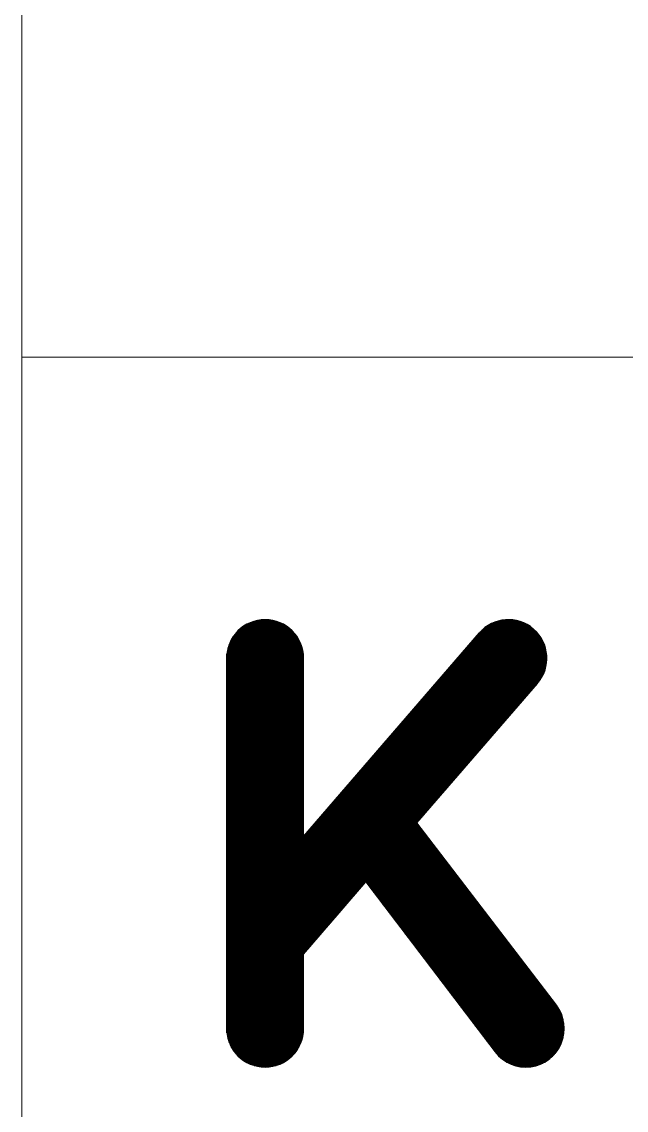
# Model space of a CAD drawing. Header units: inches. Extents: x 1027 to 1868, y 0 to 594.
# Drawn here: x 1693.64 to 1702.63, y 98.84 to 115.03 of the extents above; entities that cross this region are included whole.
import ezdxf

# ---------------------------------------------------------------- set-up
doc = ezdxf.new("R2010")
doc.units = ezdxf.units.IN
doc.header["$MEASUREMENT"] = 0
doc.layers.add('BG 0 -1', color=7, linetype='Continuous')
doc.layers.add('BG ÇÑ±¹Áö¿ª³\xad¹æ±â¼úÁÖ½ÄÈ¸»ç CI', color=7, linetype='Continuous')

msp = doc.modelspace()

# ---------------------------------------------------------------- linework, layer by layer
at = {"layer": 'BG 0 -1', "color": 7, "linetype": 'Continuous', "lineweight": 9}
for p, q in [((1693.637, 210.377), (1693.637, 18.107)), ((1693.637, 110.04), (1842.905, 110.04))]:
    msp.add_line(p, q, dxfattribs=at)
at = {"layer": 'BG ÇÑ±¹Áö¿ª³\xad¹æ±â¼úÁÖ½ÄÈ¸»ç CI', "color": 242, "linetype": 'Continuous', "lineweight": 25, "true_color": 0xd51c29}
for p, q in [((1696.948, 99.571), (1696.948, 106.046)), ((1696.958, 106.052), (1697.555, 106.052)), ((1696.965, 99.561), (1696.965, 106.056)), ((1696.983, 99.551), (1696.983, 106.066)), ((1696.988, 106.069), (1697.524, 106.069)), ((1697, 99.542), (1697, 106.075)), ((1697.017, 99.534), (1697.017, 106.083)), ((1697.024, 106.086), (1697.489, 106.086)), ((1697.035, 99.526), (1697.035, 106.091)), ((1697.052, 99.519), (1697.052, 106.098)), ((1697.068, 106.104), (1697.445, 106.104)), ((1697.069, 99.513), (1697.069, 106.104)), ((1697.087, 99.507), (1697.087, 106.11)), ((1697.104, 99.502), (1697.104, 106.115)), ((1697.122, 99.497), (1697.122, 106.12)), ((1697.128, 106.121), (1697.385, 106.121)), ((1697.139, 99.493), (1697.139, 106.124)), ((1697.156, 99.49), (1697.156, 106.127)), ((1697.174, 99.487), (1697.174, 106.13)), ((1697.191, 99.485), (1697.191, 106.132)), ((1697.208, 99.483), (1697.208, 106.134)), ((1697.226, 99.482), (1697.226, 106.135)), ((1697.243, 99.481), (1697.243, 106.136)), ((1697.26, 99.481), (1697.26, 106.136)), ((1697.278, 99.482), (1697.278, 106.135)), ((1697.295, 99.483), (1697.295, 106.134)), ((1697.313, 99.484), (1697.313, 106.133)), ((1697.33, 99.486), (1697.33, 106.131)), ((1697.347, 99.489), (1697.347, 106.128)), ((1697.365, 99.492), (1697.365, 106.125)), ((1697.382, 99.495), (1697.382, 106.122)), ((1697.399, 99.499), (1697.399, 106.118)), ((1697.417, 99.504), (1697.417, 106.113)), ((1697.434, 99.51), (1697.434, 106.107)), ((1697.452, 99.516), (1697.452, 106.101)), ((1697.469, 99.522), (1697.469, 106.095)), ((1697.486, 99.53), (1697.486, 106.088)), ((1697.504, 99.537), (1697.504, 106.08)), ((1697.521, 99.546), (1697.521, 106.071)), ((1697.538, 99.556), (1697.538, 106.061)), ((1697.556, 99.566), (1697.556, 106.051)), ((1700.56, 104.325), (1700.56, 106.042)), ((1700.575, 106.052), (1701.172, 106.052)), ((1700.577, 104.345), (1700.577, 106.053)), ((1700.594, 104.365), (1700.594, 106.063)), ((1700.606, 106.069), (1701.142, 106.069)), ((1700.612, 104.385), (1700.612, 106.072)), ((1700.629, 104.405), (1700.629, 106.081)), ((1700.641, 106.086), (1701.106, 106.086)), ((1700.647, 104.425), (1700.647, 106.089)), ((1700.664, 104.446), (1700.664, 106.096)), ((1700.681, 104.466), (1700.681, 106.102)), ((1700.685, 106.104), (1701.062, 106.104)), ((1700.699, 104.486), (1700.699, 106.108)), ((1700.716, 104.506), (1700.716, 106.114)), ((1700.733, 104.526), (1700.733, 106.118)), ((1700.745, 106.121), (1701.002, 106.121)), ((1700.751, 104.546), (1700.751, 106.122)), ((1700.768, 104.566), (1700.768, 106.126)), ((1700.785, 104.586), (1700.785, 106.129)), ((1700.803, 104.606), (1700.803, 106.131)), ((1700.82, 104.626), (1700.82, 106.133)), ((1700.838, 104.647), (1700.838, 106.135)), ((1700.855, 104.667), (1700.855, 106.135)), ((1700.872, 104.687), (1700.872, 106.136)), ((1700.89, 104.707), (1700.89, 106.136)), ((1700.907, 104.727), (1700.907, 106.135)), ((1700.924, 104.747), (1700.924, 106.133)), ((1700.942, 104.767), (1700.942, 106.132)), ((1700.959, 104.787), (1700.959, 106.129)), ((1700.977, 104.807), (1700.977, 106.126)), ((1700.994, 104.827), (1700.994, 106.123)), ((1701.011, 104.848), (1701.011, 106.119)), ((1701.029, 104.868), (1701.029, 106.114)), ((1701.046, 104.888), (1701.046, 106.109)), ((1701.063, 104.908), (1701.063, 106.103)), ((1701.081, 104.928), (1701.081, 106.097)), ((1701.098, 104.948), (1701.098, 106.09)), ((1701.115, 104.968), (1701.115, 106.082)), ((1701.133, 104.988), (1701.133, 106.074)), ((1701.15, 105.008), (1701.15, 106.064)), ((1701.168, 105.028), (1701.168, 106.054)), ((1701.185, 105.049), (1701.185, 106.044)), ((1696.79, 105.895), (1697.722, 105.895)), ((1696.792, 99.72), (1696.792, 105.898)), ((1696.803, 105.913), (1697.71, 105.913)), ((1696.809, 99.697), (1696.809, 105.92)), ((1696.817, 105.93), (1697.696, 105.93)), ((1696.826, 99.676), (1696.826, 105.941)), ((1696.832, 105.948), (1697.681, 105.948)), ((1696.844, 99.657), (1696.844, 105.96)), ((1696.848, 105.965), (1697.664, 105.965)), ((1696.861, 99.64), (1696.861, 105.977)), ((1696.866, 105.982), (1697.646, 105.982)), ((1696.878, 99.624), (1696.878, 105.993)), ((1696.886, 106), (1697.627, 106)), ((1696.896, 99.609), (1696.896, 106.008)), ((1696.907, 106.017), (1697.605, 106.017)), ((1696.913, 99.596), (1696.913, 106.021)), ((1696.931, 106.034), (1697.581, 106.034)), ((1696.931, 99.583), (1696.931, 106.034)), ((1697.573, 99.577), (1697.573, 106.04)), ((1697.59, 99.589), (1697.59, 106.028)), ((1697.608, 99.602), (1697.608, 106.015)), ((1697.625, 99.616), (1697.625, 106.001)), ((1697.643, 99.631), (1697.643, 105.986)), ((1697.66, 99.648), (1697.66, 105.969)), ((1697.677, 99.666), (1697.677, 105.951)), ((1697.695, 99.686), (1697.695, 105.931)), ((1697.712, 99.707), (1697.712, 105.91)), ((1697.729, 99.732), (1697.729, 105.886)), ((1700.441, 105.938), (1697.829, 102.914)), ((1700.403, 104.144), (1700.403, 105.895)), ((1700.404, 105.895), (1701.34, 105.895)), ((1700.419, 105.913), (1701.327, 105.913)), ((1700.421, 104.164), (1700.421, 105.915)), ((1700.434, 105.93), (1701.313, 105.93)), ((1700.438, 104.184), (1700.438, 105.935)), ((1700.449, 105.948), (1701.298, 105.948)), ((1700.456, 104.204), (1700.456, 105.954)), ((1700.466, 105.965), (1701.281, 105.965)), ((1700.473, 104.224), (1700.473, 105.972)), ((1700.484, 105.982), (1701.264, 105.982)), ((1700.49, 104.244), (1700.49, 105.988)), ((1700.503, 106), (1701.244, 106)), ((1700.508, 104.265), (1700.508, 106.003)), ((1700.525, 106.017), (1701.223, 106.017)), ((1700.525, 104.285), (1700.525, 106.017)), ((1700.542, 104.305), (1700.542, 106.03)), ((1700.548, 106.034), (1701.199, 106.034)), ((1701.202, 105.069), (1701.202, 106.032)), ((1701.22, 105.089), (1701.22, 106.019)), ((1701.237, 105.109), (1701.237, 106.006)), ((1701.254, 105.129), (1701.254, 105.991)), ((1701.272, 105.149), (1701.272, 105.975)), ((1701.289, 105.169), (1701.289, 105.957)), ((1701.306, 105.189), (1701.306, 105.938)), ((1701.324, 105.21), (1701.324, 105.917)), ((1701.341, 105.234), (1701.341, 105.893)), ((1696.706, 105.722), (1697.806, 105.722)), ((1696.712, 105.739), (1697.801, 105.739)), ((1696.718, 105.757), (1697.795, 105.757)), ((1696.722, 99.848), (1696.722, 105.769)), ((1696.724, 105.774), (1697.788, 105.774)), ((1696.731, 105.791), (1697.781, 105.791)), ((1696.739, 105.809), (1697.773, 105.809)), ((1696.74, 99.808), (1696.74, 105.809)), ((1696.748, 105.826), (1697.765, 105.826)), ((1696.757, 105.843), (1697.755, 105.843)), ((1696.757, 99.774), (1696.757, 105.843)), ((1696.767, 105.861), (1697.745, 105.861)), ((1696.774, 99.745), (1696.774, 105.872)), ((1696.778, 105.878), (1697.734, 105.878)), ((1697.747, 99.759), (1697.747, 105.858)), ((1697.764, 99.79), (1697.764, 105.827)), ((1697.781, 99.826), (1697.781, 105.791)), ((1697.799, 99.871), (1697.799, 105.746)), ((1700.254, 105.722), (1701.423, 105.722)), ((1700.265, 103.983), (1700.265, 105.734)), ((1700.269, 105.739), (1701.418, 105.739)), ((1700.282, 104.003), (1700.282, 105.754)), ((1700.284, 105.757), (1701.412, 105.757)), ((1700.299, 105.774), (1701.406, 105.774)), ((1700.299, 104.023), (1700.299, 105.774)), ((1700.314, 105.791), (1701.399, 105.791)), ((1700.317, 104.043), (1700.317, 105.794)), ((1700.329, 105.809), (1701.391, 105.809)), ((1700.334, 104.064), (1700.334, 105.814)), ((1700.344, 105.826), (1701.382, 105.826)), ((1700.351, 104.084), (1700.351, 105.834)), ((1700.359, 105.843), (1701.373, 105.843)), ((1700.369, 104.104), (1700.369, 105.854)), ((1700.374, 105.861), (1701.363, 105.861)), ((1700.386, 104.124), (1700.386, 105.875)), ((1700.389, 105.878), (1701.352, 105.878)), ((1701.359, 105.26), (1701.359, 105.867)), ((1701.376, 105.289), (1701.376, 105.838)), ((1701.393, 105.324), (1701.393, 105.803)), ((1701.411, 105.366), (1701.411, 105.761)), ((1696.684, 105.583), (1697.828, 105.583)), ((1696.684, 105.566), (1697.829, 105.566)), ((1696.684, 105.564), (1696.684, 100.054)), ((1696.685, 105.6), (1697.827, 105.6)), ((1696.687, 99.991), (1696.687, 105.626)), ((1696.687, 105.618), (1697.826, 105.618)), ((1696.689, 105.635), (1697.824, 105.635)), ((1696.691, 105.652), (1697.822, 105.652)), ((1696.694, 105.67), (1697.819, 105.67)), ((1696.698, 105.687), (1697.815, 105.687)), ((1696.702, 105.704), (1697.811, 105.704)), ((1696.705, 99.901), (1696.705, 105.716)), ((1697.816, 99.935), (1697.816, 105.682)), ((1697.829, 102.914), (1697.829, 105.564)), ((1700.119, 105.566), (1701.446, 105.566)), ((1700.126, 103.822), (1700.126, 105.573)), ((1700.134, 105.583), (1701.445, 105.583)), ((1700.143, 103.842), (1700.143, 105.593)), ((1700.149, 105.6), (1701.445, 105.6)), ((1700.16, 103.863), (1700.16, 105.613)), ((1700.164, 105.618), (1701.443, 105.618)), ((1700.178, 103.883), (1700.178, 105.633)), ((1700.179, 105.635), (1701.441, 105.635)), ((1700.194, 105.652), (1701.439, 105.652)), ((1700.195, 103.903), (1700.195, 105.653)), ((1700.209, 105.67), (1701.436, 105.67)), ((1700.212, 103.923), (1700.212, 105.674)), ((1700.224, 105.687), (1701.432, 105.687)), ((1700.23, 103.943), (1700.23, 105.694)), ((1700.239, 105.704), (1701.428, 105.704)), ((1700.247, 103.963), (1700.247, 105.714)), ((1701.428, 105.422), (1701.428, 105.705)), ((1701.445, 105.54), (1701.445, 105.587)), ((1696.684, 105.548), (1697.829, 105.548)), ((1696.684, 105.531), (1697.829, 105.531)), ((1696.684, 105.513), (1697.829, 105.513)), ((1696.684, 105.496), (1697.829, 105.496)), ((1696.684, 105.479), (1697.829, 105.479)), ((1696.684, 105.461), (1697.829, 105.461)), ((1696.684, 105.444), (1697.829, 105.444)), ((1696.684, 105.427), (1697.829, 105.427)), ((1696.684, 105.409), (1697.829, 105.409)), ((1699.984, 105.409), (1701.425, 105.409)), ((1699.987, 103.662), (1699.987, 105.412)), ((1699.999, 105.427), (1701.429, 105.427)), ((1700.004, 103.682), (1700.004, 105.432)), ((1700.014, 105.444), (1701.433, 105.444)), ((1700.021, 103.702), (1700.021, 105.452)), ((1700.029, 105.461), (1701.437, 105.461)), ((1700.039, 103.722), (1700.039, 105.473)), ((1700.044, 105.479), (1701.439, 105.479)), ((1700.056, 103.742), (1700.056, 105.493)), ((1700.059, 105.496), (1701.442, 105.496)), ((1700.074, 105.513), (1701.444, 105.513)), ((1700.074, 103.762), (1700.074, 105.513)), ((1700.089, 105.531), (1701.445, 105.531)), ((1700.091, 103.782), (1700.091, 105.533)), ((1700.104, 105.548), (1701.446, 105.548)), ((1700.108, 103.802), (1700.108, 105.553)), ((1696.684, 105.392), (1697.829, 105.392)), ((1696.684, 105.375), (1697.829, 105.375)), ((1696.684, 105.357), (1697.829, 105.357)), ((1696.684, 105.34), (1697.829, 105.34)), ((1696.684, 105.322), (1697.829, 105.322)), ((1696.684, 105.305), (1697.829, 105.305)), ((1696.684, 105.288), (1697.829, 105.288)), ((1696.684, 105.27), (1697.829, 105.27)), ((1696.684, 105.253), (1697.829, 105.253)), ((1696.684, 105.236), (1697.829, 105.236)), ((1699.83, 103.481), (1699.83, 105.231)), ((1699.834, 105.236), (1701.343, 105.236)), ((1699.848, 103.501), (1699.848, 105.251)), ((1699.849, 105.253), (1701.354, 105.253)), ((1699.864, 105.27), (1701.365, 105.27)), ((1699.865, 103.521), (1699.865, 105.272)), ((1699.879, 105.288), (1701.375, 105.288)), ((1699.883, 103.541), (1699.883, 105.292)), ((1699.894, 105.305), (1701.384, 105.305)), ((1699.9, 103.561), (1699.9, 105.312)), ((1699.909, 105.322), (1701.393, 105.322)), ((1699.917, 103.581), (1699.917, 105.332)), ((1699.924, 105.34), (1701.4, 105.34)), ((1699.935, 103.601), (1699.935, 105.352)), ((1699.939, 105.357), (1701.407, 105.357)), ((1699.952, 103.621), (1699.952, 105.372)), ((1699.954, 105.375), (1701.414, 105.375)), ((1699.969, 105.392), (1701.419, 105.392)), ((1699.969, 103.641), (1699.969, 105.392)), ((1696.684, 105.218), (1697.829, 105.218)), ((1696.684, 105.201), (1697.829, 105.201)), ((1696.684, 105.184), (1697.829, 105.184)), ((1696.684, 105.166), (1697.829, 105.166)), ((1696.684, 105.149), (1697.829, 105.149)), ((1696.684, 105.131), (1697.829, 105.131)), ((1696.684, 105.114), (1697.829, 105.114)), ((1696.684, 105.097), (1697.829, 105.097)), ((1696.684, 105.079), (1697.829, 105.079)), ((1699.514, 103.114), (1701.307, 105.189)), ((1699.692, 103.32), (1699.692, 105.071)), ((1699.699, 105.079), (1701.211, 105.079)), ((1699.709, 103.34), (1699.709, 105.091)), ((1699.714, 105.097), (1701.226, 105.097)), ((1699.726, 103.36), (1699.726, 105.111)), ((1699.729, 105.114), (1701.241, 105.114)), ((1699.744, 105.131), (1701.256, 105.131)), ((1699.744, 103.38), (1699.744, 105.131)), ((1699.759, 105.149), (1701.271, 105.149)), ((1699.761, 103.4), (1699.761, 105.151)), ((1699.774, 105.166), (1701.286, 105.166)), ((1699.778, 103.42), (1699.778, 105.171)), ((1699.789, 105.184), (1701.301, 105.184)), ((1699.796, 103.44), (1699.796, 105.191)), ((1699.804, 105.201), (1701.316, 105.201)), ((1699.813, 103.461), (1699.813, 105.211)), ((1699.819, 105.218), (1701.33, 105.218)), ((1696.684, 105.062), (1697.829, 105.062)), ((1696.684, 105.045), (1697.829, 105.045)), ((1696.684, 105.027), (1697.829, 105.027)), ((1696.684, 105.01), (1697.829, 105.01)), ((1696.684, 104.993), (1697.829, 104.993)), ((1696.684, 104.975), (1697.829, 104.975)), ((1696.684, 104.958), (1697.829, 104.958)), ((1696.684, 104.94), (1697.829, 104.94)), ((1696.684, 104.923), (1697.829, 104.923)), ((1699.553, 103.159), (1699.553, 104.91)), ((1699.564, 104.923), (1701.076, 104.923)), ((1699.57, 103.179), (1699.57, 104.93)), ((1699.579, 104.94), (1701.091, 104.94)), ((1699.587, 103.199), (1699.587, 104.95)), ((1699.594, 104.958), (1701.106, 104.958)), ((1699.605, 103.219), (1699.605, 104.97)), ((1699.609, 104.975), (1701.121, 104.975)), ((1699.622, 103.239), (1699.622, 104.99)), ((1699.624, 104.993), (1701.136, 104.993)), ((1699.639, 105.01), (1701.151, 105.01)), ((1699.639, 103.26), (1699.639, 105.01)), ((1699.654, 105.027), (1701.166, 105.027)), ((1699.657, 103.28), (1699.657, 105.03)), ((1699.669, 105.045), (1701.181, 105.045)), ((1699.674, 103.3), (1699.674, 105.05)), ((1699.684, 105.062), (1701.196, 105.062)), ((1696.684, 104.906), (1697.829, 104.906)), ((1696.684, 104.888), (1697.829, 104.888)), ((1696.684, 104.871), (1697.829, 104.871)), ((1696.684, 104.854), (1697.829, 104.854)), ((1696.684, 104.836), (1697.829, 104.836)), ((1696.684, 104.819), (1697.829, 104.819)), ((1696.684, 104.801), (1697.829, 104.801)), ((1696.684, 104.784), (1697.829, 104.784)), ((1696.684, 104.767), (1697.829, 104.767)), ((1696.684, 104.749), (1697.829, 104.749)), ((1699.414, 104.749), (1700.926, 104.749)), ((1699.414, 101.37), (1699.414, 104.749)), ((1699.429, 104.767), (1700.941, 104.767)), ((1699.431, 101.347), (1699.431, 104.769)), ((1699.444, 104.784), (1700.956, 104.784)), ((1699.448, 101.324), (1699.448, 104.789)), ((1699.459, 104.801), (1700.971, 104.801)), ((1699.466, 101.301), (1699.466, 104.809)), ((1699.474, 104.819), (1700.986, 104.819)), ((1699.483, 101.279), (1699.483, 104.829)), ((1699.489, 104.836), (1701.001, 104.836)), ((1699.501, 101.256), (1699.501, 104.849)), ((1699.504, 104.854), (1701.016, 104.854)), ((1699.518, 103.119), (1699.518, 104.87)), ((1699.519, 104.871), (1701.031, 104.871)), ((1699.534, 104.888), (1701.046, 104.888)), ((1699.535, 103.139), (1699.535, 104.89)), ((1699.549, 104.906), (1701.061, 104.906)), ((1696.684, 104.732), (1697.829, 104.732)), ((1696.684, 104.715), (1697.829, 104.715)), ((1696.684, 104.697), (1697.829, 104.697)), ((1696.684, 104.68), (1697.829, 104.68)), ((1696.684, 104.663), (1697.829, 104.663)), ((1696.684, 104.645), (1697.829, 104.645)), ((1696.684, 104.628), (1697.829, 104.628)), ((1696.684, 104.61), (1697.829, 104.61)), ((1696.684, 104.593), (1697.829, 104.593)), ((1699.275, 101.553), (1699.275, 104.588)), ((1699.279, 104.593), (1700.791, 104.593)), ((1699.292, 101.53), (1699.292, 104.608)), ((1699.294, 104.61), (1700.806, 104.61)), ((1699.309, 104.628), (1700.821, 104.628)), ((1699.31, 101.507), (1699.31, 104.628)), ((1699.324, 104.645), (1700.836, 104.645)), ((1699.327, 101.484), (1699.327, 104.648)), ((1699.339, 104.663), (1700.851, 104.663)), ((1699.344, 101.461), (1699.344, 104.669)), ((1699.354, 104.68), (1700.866, 104.68)), ((1699.362, 101.438), (1699.362, 104.689)), ((1699.369, 104.697), (1700.881, 104.697)), ((1699.379, 101.416), (1699.379, 104.709)), ((1699.384, 104.715), (1700.896, 104.715)), ((1699.396, 101.393), (1699.396, 104.729)), ((1699.399, 104.732), (1700.911, 104.732)), ((1696.684, 104.576), (1697.829, 104.576)), ((1696.684, 104.558), (1697.829, 104.558)), ((1696.684, 104.541), (1697.829, 104.541)), ((1696.684, 104.524), (1697.829, 104.524)), ((1696.684, 104.506), (1697.829, 104.506)), ((1696.684, 104.489), (1697.829, 104.489)), ((1696.684, 104.472), (1697.829, 104.472)), ((1696.684, 104.454), (1697.829, 104.454)), ((1696.684, 104.437), (1697.829, 104.437)), ((1699.136, 101.735), (1699.136, 104.427)), ((1699.144, 104.437), (1700.656, 104.437)), ((1699.153, 101.713), (1699.153, 104.447)), ((1699.159, 104.454), (1700.671, 104.454)), ((1699.171, 101.69), (1699.171, 104.468)), ((1699.174, 104.472), (1700.686, 104.472)), ((1699.188, 101.667), (1699.188, 104.488)), ((1699.189, 104.489), (1700.701, 104.489)), ((1699.204, 104.506), (1700.716, 104.506)), ((1699.205, 101.644), (1699.205, 104.508)), ((1699.219, 104.524), (1700.731, 104.524)), ((1699.223, 101.621), (1699.223, 104.528)), ((1699.234, 104.541), (1700.746, 104.541)), ((1699.24, 101.598), (1699.24, 104.548)), ((1699.249, 104.558), (1700.761, 104.558)), ((1699.257, 101.576), (1699.257, 104.568)), ((1699.264, 104.576), (1700.776, 104.576)), ((1696.684, 104.419), (1697.829, 104.419)), ((1696.684, 104.402), (1697.829, 104.402)), ((1696.684, 104.385), (1697.829, 104.385)), ((1696.684, 104.367), (1697.829, 104.367)), ((1696.684, 104.35), (1697.829, 104.35)), ((1696.684, 104.333), (1697.829, 104.333)), ((1696.684, 104.315), (1697.829, 104.315)), ((1696.684, 104.298), (1697.829, 104.298)), ((1696.684, 104.281), (1697.829, 104.281)), ((1696.684, 104.263), (1697.829, 104.263)), ((1698.994, 104.263), (1700.506, 104.263)), ((1698.997, 101.918), (1698.997, 104.267)), ((1699.009, 104.281), (1700.521, 104.281)), ((1699.014, 101.895), (1699.014, 104.287)), ((1699.024, 104.298), (1700.536, 104.298)), ((1699.032, 101.872), (1699.032, 104.307)), ((1699.039, 104.315), (1700.551, 104.315)), ((1699.049, 101.85), (1699.049, 104.327)), ((1699.054, 104.333), (1700.566, 104.333)), ((1699.066, 101.827), (1699.066, 104.347)), ((1699.069, 104.35), (1700.581, 104.35)), ((1699.084, 104.367), (1700.596, 104.367)), ((1699.084, 101.804), (1699.084, 104.367)), ((1699.099, 104.385), (1700.611, 104.385)), ((1699.101, 101.781), (1699.101, 104.387)), ((1699.114, 104.402), (1700.626, 104.402)), ((1699.118, 101.758), (1699.118, 104.407)), ((1699.129, 104.419), (1700.641, 104.419)), ((1696.684, 104.246), (1697.829, 104.246)), ((1696.684, 104.228), (1697.829, 104.228)), ((1696.684, 104.211), (1697.829, 104.211)), ((1696.684, 104.194), (1697.829, 104.194)), ((1696.684, 104.176), (1697.829, 104.176)), ((1696.684, 104.159), (1697.829, 104.159)), ((1696.684, 104.142), (1697.829, 104.142)), ((1696.684, 104.124), (1697.829, 104.124)), ((1696.684, 104.107), (1697.829, 104.107)), ((1698.858, 102.101), (1698.858, 104.106)), ((1698.859, 104.107), (1700.371, 104.107)), ((1698.874, 104.124), (1700.386, 104.124)), ((1698.875, 102.078), (1698.875, 104.126)), ((1698.889, 104.142), (1700.401, 104.142)), ((1698.893, 102.055), (1698.893, 104.146)), ((1698.904, 104.159), (1700.416, 104.159)), ((1698.91, 102.032), (1698.91, 104.166)), ((1698.919, 104.176), (1700.431, 104.176)), ((1698.927, 102.009), (1698.927, 104.186)), ((1698.934, 104.194), (1700.446, 104.194)), ((1698.945, 101.987), (1698.945, 104.206)), ((1698.949, 104.211), (1700.461, 104.211)), ((1698.962, 101.964), (1698.962, 104.226)), ((1698.964, 104.228), (1700.476, 104.228)), ((1698.979, 104.246), (1700.491, 104.246)), ((1698.98, 101.941), (1698.98, 104.246)), ((1696.684, 104.09), (1697.829, 104.09)), ((1696.684, 104.072), (1697.829, 104.072)), ((1696.684, 104.055), (1697.829, 104.055)), ((1696.684, 104.037), (1697.829, 104.037)), ((1696.684, 104.02), (1697.829, 104.02)), ((1696.684, 104.003), (1697.829, 104.003)), ((1696.684, 103.985), (1697.829, 103.985)), ((1696.684, 103.968), (1697.829, 103.968)), ((1696.684, 103.951), (1697.829, 103.951)), ((1698.719, 102.194), (1698.719, 103.945)), ((1698.724, 103.951), (1700.236, 103.951)), ((1698.736, 102.214), (1698.736, 103.965)), ((1698.739, 103.968), (1700.251, 103.968)), ((1698.754, 103.985), (1700.266, 103.985)), ((1698.754, 102.234), (1698.754, 103.985)), ((1698.769, 104.003), (1700.281, 104.003)), ((1698.771, 102.215), (1698.771, 104.005)), ((1698.784, 104.02), (1700.296, 104.02)), ((1698.789, 102.192), (1698.789, 104.025)), ((1698.799, 104.037), (1700.311, 104.037)), ((1698.806, 102.169), (1698.806, 104.045)), ((1698.814, 104.055), (1700.326, 104.055)), ((1698.823, 102.146), (1698.823, 104.065)), ((1698.829, 104.072), (1700.341, 104.072)), ((1698.841, 102.124), (1698.841, 104.086)), ((1698.844, 104.09), (1700.356, 104.09)), ((1696.684, 103.933), (1697.829, 103.933)), ((1696.684, 103.916), (1697.829, 103.916)), ((1696.684, 103.899), (1697.829, 103.899)), ((1696.684, 103.881), (1697.829, 103.881)), ((1696.684, 103.864), (1697.829, 103.864)), ((1696.684, 103.846), (1697.829, 103.846)), ((1696.684, 103.829), (1697.829, 103.829)), ((1696.684, 103.812), (1697.829, 103.812)), ((1696.684, 103.794), (1697.829, 103.794)), ((1696.684, 103.777), (1697.829, 103.777)), ((1698.574, 103.777), (1700.086, 103.777)), ((1698.58, 102.033), (1698.58, 103.784)), ((1698.589, 103.794), (1700.101, 103.794)), ((1698.598, 102.053), (1698.598, 103.804)), ((1698.604, 103.812), (1700.116, 103.812)), ((1698.615, 102.074), (1698.615, 103.824)), ((1698.619, 103.829), (1700.131, 103.829)), ((1698.632, 102.094), (1698.632, 103.844)), ((1698.634, 103.846), (1700.146, 103.846)), ((1698.649, 103.864), (1700.161, 103.864)), ((1698.65, 102.114), (1698.65, 103.864)), ((1698.664, 103.881), (1700.176, 103.881)), ((1698.667, 102.134), (1698.667, 103.885)), ((1698.679, 103.899), (1700.191, 103.899)), ((1698.684, 102.154), (1698.684, 103.905)), ((1698.694, 103.916), (1700.206, 103.916)), ((1698.702, 102.174), (1698.702, 103.925)), ((1698.709, 103.933), (1700.221, 103.933)), ((1696.684, 103.76), (1697.829, 103.76)), ((1696.684, 103.742), (1697.829, 103.742)), ((1696.684, 103.725), (1697.829, 103.725)), ((1696.684, 103.708), (1697.829, 103.708)), ((1696.684, 103.69), (1697.829, 103.69)), ((1696.684, 103.673), (1697.829, 103.673)), ((1696.684, 103.655), (1697.829, 103.655)), ((1696.684, 103.638), (1697.829, 103.638)), ((1696.684, 103.621), (1697.829, 103.621)), ((1698.439, 103.621), (1699.951, 103.621)), ((1698.441, 101.873), (1698.441, 103.623)), ((1698.454, 103.638), (1699.966, 103.638)), ((1698.459, 101.893), (1698.459, 103.643)), ((1698.469, 103.655), (1699.981, 103.655)), ((1698.476, 101.913), (1698.476, 103.663)), ((1698.484, 103.673), (1699.996, 103.673)), ((1698.493, 101.933), (1698.493, 103.684)), ((1698.499, 103.69), (1700.011, 103.69)), ((1698.511, 101.953), (1698.511, 103.704)), ((1698.514, 103.708), (1700.026, 103.708)), ((1698.528, 101.973), (1698.528, 103.724)), ((1698.529, 103.725), (1700.041, 103.725)), ((1698.544, 103.742), (1700.056, 103.742)), ((1698.545, 101.993), (1698.545, 103.744)), ((1698.559, 103.76), (1700.071, 103.76)), ((1698.563, 102.013), (1698.563, 103.764)), ((1696.684, 103.603), (1697.829, 103.603)), ((1696.684, 103.586), (1697.829, 103.586)), ((1696.684, 103.569), (1697.829, 103.569)), ((1696.684, 103.551), (1697.829, 103.551)), ((1696.684, 103.534), (1697.829, 103.534)), ((1696.684, 103.517), (1697.829, 103.517)), ((1696.684, 103.499), (1697.829, 103.499)), ((1696.684, 103.482), (1697.829, 103.482)), ((1696.684, 103.464), (1697.829, 103.464)), ((1698.302, 101.712), (1698.302, 103.462)), ((1698.304, 103.464), (1699.816, 103.464)), ((1698.319, 103.482), (1699.831, 103.482)), ((1698.32, 101.732), (1698.32, 103.483)), ((1698.334, 103.499), (1699.846, 103.499)), ((1698.337, 101.752), (1698.337, 103.503)), ((1698.349, 103.517), (1699.861, 103.517)), ((1698.354, 101.772), (1698.354, 103.523)), ((1698.364, 103.534), (1699.876, 103.534)), ((1698.372, 101.792), (1698.372, 103.543)), ((1698.379, 103.551), (1699.891, 103.551)), ((1698.389, 101.812), (1698.389, 103.563)), ((1698.394, 103.569), (1699.906, 103.569)), ((1698.407, 101.832), (1698.407, 103.583)), ((1698.409, 103.586), (1699.921, 103.586)), ((1698.424, 103.603), (1699.936, 103.603)), ((1698.424, 101.852), (1698.424, 103.603)), ((1696.684, 103.447), (1697.829, 103.447)), ((1696.684, 103.43), (1697.829, 103.43)), ((1696.684, 103.412), (1697.829, 103.412)), ((1696.684, 103.395), (1697.829, 103.395)), ((1696.684, 103.378), (1697.829, 103.378)), ((1696.684, 103.36), (1697.829, 103.36)), ((1696.684, 103.343), (1697.829, 103.343)), ((1696.684, 103.326), (1697.829, 103.326)), ((1696.684, 103.308), (1697.829, 103.308)), ((1696.684, 103.291), (1697.829, 103.291)), ((1698.154, 103.291), (1699.666, 103.291)), ((1698.163, 101.551), (1698.163, 103.302)), ((1698.169, 103.308), (1699.681, 103.308)), ((1698.181, 101.571), (1698.181, 103.322)), ((1698.184, 103.326), (1699.696, 103.326)), ((1698.198, 101.591), (1698.198, 103.342)), ((1698.199, 103.343), (1699.711, 103.343)), ((1698.214, 103.36), (1699.726, 103.36)), ((1698.216, 101.611), (1698.216, 103.362)), ((1698.229, 103.378), (1699.741, 103.378)), ((1698.233, 101.631), (1698.233, 103.382)), ((1698.244, 103.395), (1699.756, 103.395)), ((1698.25, 101.651), (1698.25, 103.402)), ((1698.259, 103.412), (1699.771, 103.412)), ((1698.268, 101.672), (1698.268, 103.422)), ((1698.274, 103.43), (1699.786, 103.43)), ((1698.285, 101.692), (1698.285, 103.442)), ((1698.289, 103.447), (1699.801, 103.447)), ((1696.684, 103.273), (1697.829, 103.273)), ((1696.684, 103.256), (1697.829, 103.256)), ((1696.684, 103.239), (1697.829, 103.239)), ((1696.684, 103.221), (1697.829, 103.221)), ((1696.684, 103.204), (1697.829, 103.204)), ((1696.684, 103.187), (1697.829, 103.187)), ((1696.684, 103.169), (1697.829, 103.169)), ((1696.684, 103.152), (1697.829, 103.152)), ((1696.684, 103.135), (1697.829, 103.135)), ((1698.019, 103.135), (1699.531, 103.135)), ((1698.025, 101.39), (1698.025, 103.141)), ((1698.034, 103.152), (1699.546, 103.152)), ((1698.042, 101.41), (1698.042, 103.161)), ((1698.049, 103.169), (1699.561, 103.169)), ((1698.059, 101.43), (1698.059, 103.181)), ((1698.064, 103.187), (1699.576, 103.187)), ((1698.077, 101.45), (1698.077, 103.201)), ((1698.079, 103.204), (1699.591, 103.204)), ((1698.094, 103.221), (1699.606, 103.221)), ((1698.094, 101.471), (1698.094, 103.221)), ((1698.109, 103.239), (1699.621, 103.239)), ((1698.111, 101.491), (1698.111, 103.241)), ((1698.124, 103.256), (1699.636, 103.256)), ((1698.129, 101.511), (1698.129, 103.261)), ((1698.139, 103.273), (1699.651, 103.273)), ((1698.146, 101.531), (1698.146, 103.282)), ((1696.684, 103.117), (1697.829, 103.117)), ((1696.684, 103.1), (1697.829, 103.1)), ((1696.684, 103.082), (1697.829, 103.082)), ((1696.684, 103.065), (1697.829, 103.065)), ((1696.684, 103.048), (1697.829, 103.048)), ((1696.684, 103.03), (1697.829, 103.03)), ((1696.684, 103.013), (1697.829, 103.013)), ((1696.684, 102.996), (1697.829, 102.996)), ((1696.684, 102.978), (1697.829, 102.978)), ((1697.884, 102.978), (1699.618, 102.978)), ((1697.886, 101.229), (1697.886, 102.98)), ((1697.899, 102.996), (1699.604, 102.996)), ((1697.903, 101.249), (1697.903, 103)), ((1697.914, 103.013), (1699.591, 103.013)), ((1697.92, 101.27), (1697.92, 103.02)), ((1697.929, 103.03), (1699.578, 103.03)), ((1697.938, 101.29), (1697.938, 103.04)), ((1697.944, 103.048), (1699.565, 103.048)), ((1697.955, 101.31), (1697.955, 103.06)), ((1697.959, 103.065), (1699.551, 103.065)), ((1697.972, 101.33), (1697.972, 103.081)), ((1697.974, 103.082), (1699.538, 103.082)), ((1697.989, 103.1), (1699.525, 103.1)), ((1697.99, 101.35), (1697.99, 103.101)), ((1698.004, 103.117), (1699.516, 103.117)), ((1698.007, 101.37), (1698.007, 103.121)), ((1701.588, 100.402), (1699.514, 103.114)), ((1699.518, 101.233), (1699.518, 103.109)), ((1699.535, 101.21), (1699.535, 103.086)), ((1699.553, 101.187), (1699.553, 103.063)), ((1699.57, 101.164), (1699.57, 103.041)), ((1699.587, 101.142), (1699.587, 103.018)), ((1699.605, 101.119), (1699.605, 102.995)), ((1699.622, 101.096), (1699.622, 102.973)), ((1696.684, 102.961), (1697.829, 102.961)), ((1696.684, 102.943), (1697.829, 102.943)), ((1696.684, 102.926), (1697.829, 102.926)), ((1696.684, 102.909), (1699.671, 102.909)), ((1696.684, 102.891), (1699.684, 102.891)), ((1696.684, 102.874), (1699.697, 102.874)), ((1696.684, 102.857), (1699.711, 102.857)), ((1696.684, 102.839), (1699.724, 102.839)), ((1696.684, 102.822), (1699.737, 102.822)), ((1696.684, 102.805), (1699.751, 102.805)), ((1697.834, 101.169), (1697.834, 102.92)), ((1697.839, 102.926), (1699.658, 102.926)), ((1697.851, 101.189), (1697.851, 102.94)), ((1697.854, 102.943), (1699.644, 102.943)), ((1697.868, 101.209), (1697.868, 102.96)), ((1697.869, 102.961), (1699.631, 102.961)), ((1699.639, 101.073), (1699.639, 102.95)), ((1699.657, 101.05), (1699.657, 102.927)), ((1699.674, 101.027), (1699.674, 102.904)), ((1699.692, 101.005), (1699.692, 102.882)), ((1699.709, 100.982), (1699.709, 102.859)), ((1699.726, 100.959), (1699.726, 102.836)), ((1699.744, 100.936), (1699.744, 102.814)), ((1696.684, 102.787), (1699.764, 102.787)), ((1696.684, 102.77), (1699.777, 102.77)), ((1696.684, 102.752), (1699.79, 102.752)), ((1696.684, 102.735), (1699.804, 102.735)), ((1696.684, 102.718), (1699.817, 102.718)), ((1696.684, 102.7), (1699.83, 102.7)), ((1696.684, 102.683), (1699.843, 102.683)), ((1696.684, 102.666), (1699.857, 102.666)), ((1696.684, 102.648), (1699.87, 102.648)), ((1699.761, 100.913), (1699.761, 102.791)), ((1699.778, 100.89), (1699.778, 102.768)), ((1699.796, 100.868), (1699.796, 102.745)), ((1699.813, 100.845), (1699.813, 102.723)), ((1699.83, 100.822), (1699.83, 102.7)), ((1699.848, 100.799), (1699.848, 102.677)), ((1699.865, 100.776), (1699.865, 102.655)), ((1696.684, 102.631), (1699.883, 102.631)), ((1696.684, 102.614), (1699.897, 102.614)), ((1696.684, 102.596), (1699.91, 102.596)), ((1696.684, 102.579), (1699.923, 102.579)), ((1696.684, 102.561), (1699.936, 102.561)), ((1696.684, 102.544), (1699.95, 102.544)), ((1696.684, 102.527), (1699.963, 102.527)), ((1696.684, 102.509), (1699.976, 102.509)), ((1696.684, 102.492), (1699.989, 102.492)), ((1699.883, 100.753), (1699.883, 102.632)), ((1699.9, 100.73), (1699.9, 102.609)), ((1699.917, 100.708), (1699.917, 102.586)), ((1699.935, 100.685), (1699.935, 102.564)), ((1699.952, 100.662), (1699.952, 102.541)), ((1699.969, 100.639), (1699.969, 102.518)), ((1699.987, 100.616), (1699.987, 102.496)), ((1696.684, 102.475), (1700.003, 102.475)), ((1696.684, 102.457), (1700.016, 102.457)), ((1696.684, 102.44), (1700.029, 102.44)), ((1696.684, 102.423), (1700.043, 102.423)), ((1696.684, 102.405), (1700.056, 102.405)), ((1696.684, 102.388), (1700.069, 102.388)), ((1696.684, 102.37), (1700.082, 102.37)), ((1696.684, 102.353), (1700.096, 102.353)), ((1696.684, 102.336), (1700.109, 102.336)), ((1696.684, 102.318), (1700.122, 102.318)), ((1700.004, 100.593), (1700.004, 102.473)), ((1700.021, 100.571), (1700.021, 102.45)), ((1700.039, 100.548), (1700.039, 102.427)), ((1700.056, 100.525), (1700.056, 102.405)), ((1700.074, 100.502), (1700.074, 102.382)), ((1700.091, 100.479), (1700.091, 102.359)), ((1700.108, 100.456), (1700.108, 102.337)), ((1696.684, 102.301), (1700.136, 102.301)), ((1696.684, 102.284), (1700.149, 102.284)), ((1696.684, 102.266), (1700.162, 102.266)), ((1696.684, 102.249), (1700.175, 102.249)), ((1696.684, 102.232), (1698.751, 102.232)), ((1696.684, 102.214), (1698.736, 102.214)), ((1696.684, 102.197), (1698.721, 102.197)), ((1696.684, 102.179), (1698.706, 102.179)), ((1696.684, 102.162), (1698.691, 102.162)), ((1697.829, 101.163), (1698.755, 102.236)), ((1698.755, 102.236), (1700.678, 99.707)), ((1698.759, 102.232), (1700.189, 102.232)), ((1698.772, 102.214), (1700.202, 102.214)), ((1698.785, 102.197), (1700.215, 102.197)), ((1698.798, 102.179), (1700.228, 102.179)), ((1698.811, 102.162), (1700.242, 102.162)), ((1700.126, 100.434), (1700.126, 102.314)), ((1700.143, 100.411), (1700.143, 102.291)), ((1700.16, 100.388), (1700.16, 102.268)), ((1700.178, 100.365), (1700.178, 102.246)), ((1700.195, 100.342), (1700.195, 102.223)), ((1700.212, 100.319), (1700.212, 102.2)), ((1700.23, 100.297), (1700.23, 102.178)), ((1700.247, 100.274), (1700.247, 102.155)), ((1696.684, 102.145), (1698.676, 102.145)), ((1696.684, 102.127), (1698.661, 102.127)), ((1696.684, 102.11), (1698.646, 102.11)), ((1696.684, 102.093), (1698.631, 102.093)), ((1696.684, 102.075), (1698.616, 102.075)), ((1696.684, 102.058), (1698.601, 102.058)), ((1696.684, 102.041), (1698.586, 102.041)), ((1696.684, 102.023), (1698.571, 102.023)), ((1696.684, 102.006), (1698.556, 102.006)), ((1698.825, 102.145), (1700.255, 102.145)), ((1698.838, 102.127), (1700.268, 102.127)), ((1698.851, 102.11), (1700.282, 102.11)), ((1698.864, 102.093), (1700.295, 102.093)), ((1698.877, 102.075), (1700.308, 102.075)), ((1698.891, 102.058), (1700.321, 102.058)), ((1698.904, 102.041), (1700.335, 102.041)), ((1698.917, 102.023), (1700.348, 102.023)), ((1698.93, 102.006), (1700.361, 102.006)), ((1700.265, 100.251), (1700.265, 102.132)), ((1700.282, 100.228), (1700.282, 102.11)), ((1700.299, 100.205), (1700.299, 102.087)), ((1700.317, 100.182), (1700.317, 102.064)), ((1700.334, 100.16), (1700.334, 102.041)), ((1700.351, 100.137), (1700.351, 102.019)), ((1700.369, 100.114), (1700.369, 101.996)), ((1696.684, 101.988), (1698.541, 101.988)), ((1696.684, 101.971), (1698.526, 101.971)), ((1696.684, 101.954), (1698.511, 101.954)), ((1696.684, 101.936), (1698.496, 101.936)), ((1696.684, 101.919), (1698.481, 101.919)), ((1696.684, 101.902), (1698.466, 101.902)), ((1696.684, 101.884), (1698.451, 101.884)), ((1696.684, 101.867), (1698.436, 101.867)), ((1696.684, 101.85), (1698.421, 101.85)), ((1696.684, 101.832), (1698.406, 101.832)), ((1698.943, 101.988), (1700.374, 101.988)), ((1698.957, 101.971), (1700.388, 101.971)), ((1698.97, 101.954), (1700.401, 101.954)), ((1698.983, 101.936), (1700.414, 101.936)), ((1698.996, 101.919), (1700.428, 101.919)), ((1699.009, 101.902), (1700.441, 101.902)), ((1699.023, 101.884), (1700.454, 101.884)), ((1699.036, 101.867), (1700.467, 101.867)), ((1699.049, 101.85), (1700.481, 101.85)), ((1699.062, 101.832), (1700.494, 101.832)), ((1700.386, 100.091), (1700.386, 101.973)), ((1700.403, 100.068), (1700.403, 101.951)), ((1700.421, 100.045), (1700.421, 101.928)), ((1700.438, 100.022), (1700.438, 101.905)), ((1700.456, 100), (1700.456, 101.882)), ((1700.473, 99.977), (1700.473, 101.86)), ((1700.49, 99.954), (1700.49, 101.837)), ((1696.684, 101.815), (1698.391, 101.815)), ((1696.684, 101.797), (1698.376, 101.797)), ((1696.684, 101.78), (1698.361, 101.78)), ((1696.684, 101.763), (1698.346, 101.763)), ((1696.684, 101.745), (1698.331, 101.745)), ((1696.684, 101.728), (1698.316, 101.728)), ((1696.684, 101.711), (1698.301, 101.711)), ((1696.684, 101.693), (1698.286, 101.693)), ((1696.684, 101.676), (1698.271, 101.676)), ((1699.075, 101.815), (1700.507, 101.815)), ((1699.089, 101.797), (1700.521, 101.797)), ((1699.102, 101.78), (1700.534, 101.78)), ((1699.115, 101.763), (1700.547, 101.763)), ((1699.128, 101.745), (1700.56, 101.745)), ((1699.141, 101.728), (1700.574, 101.728)), ((1699.155, 101.711), (1700.587, 101.711)), ((1699.168, 101.693), (1700.6, 101.693)), ((1699.181, 101.676), (1700.613, 101.676)), ((1700.508, 99.931), (1700.508, 101.814)), ((1700.525, 99.908), (1700.525, 101.792)), ((1700.542, 99.885), (1700.542, 101.769)), ((1700.56, 99.863), (1700.56, 101.746)), ((1700.577, 99.84), (1700.577, 101.723)), ((1700.594, 99.817), (1700.594, 101.701)), ((1700.612, 99.794), (1700.612, 101.678)), ((1696.684, 101.659), (1698.256, 101.659)), ((1696.684, 101.641), (1698.241, 101.641)), ((1696.684, 101.624), (1698.226, 101.624)), ((1696.684, 101.606), (1698.211, 101.606)), ((1696.684, 101.589), (1698.196, 101.589)), ((1696.684, 101.572), (1698.181, 101.572)), ((1696.684, 101.554), (1698.166, 101.554)), ((1696.684, 101.537), (1698.151, 101.537)), ((1696.684, 101.52), (1698.136, 101.52)), ((1699.194, 101.659), (1700.627, 101.659)), ((1699.208, 101.641), (1700.64, 101.641)), ((1699.221, 101.624), (1700.653, 101.624)), ((1699.234, 101.606), (1700.667, 101.606)), ((1699.247, 101.589), (1700.68, 101.589)), ((1699.26, 101.572), (1700.693, 101.572)), ((1699.274, 101.554), (1700.706, 101.554)), ((1699.287, 101.537), (1700.72, 101.537)), ((1699.3, 101.52), (1700.733, 101.52)), ((1700.629, 99.771), (1700.629, 101.655)), ((1700.647, 99.748), (1700.647, 101.633)), ((1700.664, 99.726), (1700.664, 101.61)), ((1700.681, 99.703), (1700.681, 101.587)), ((1700.699, 99.681), (1700.699, 101.564)), ((1700.716, 99.662), (1700.716, 101.542)), ((1700.733, 99.644), (1700.733, 101.519)), ((1696.684, 101.502), (1698.121, 101.502)), ((1696.684, 101.485), (1698.106, 101.485)), ((1696.684, 101.468), (1698.091, 101.468)), ((1696.684, 101.45), (1698.076, 101.45)), ((1696.684, 101.433), (1698.061, 101.433)), ((1696.684, 101.415), (1698.046, 101.415)), ((1696.684, 101.398), (1698.031, 101.398)), ((1696.684, 101.381), (1698.016, 101.381)), ((1696.684, 101.363), (1698.001, 101.363)), ((1696.684, 101.346), (1697.986, 101.346)), ((1699.313, 101.502), (1700.746, 101.502)), ((1699.326, 101.485), (1700.759, 101.485)), ((1699.34, 101.468), (1700.773, 101.468)), ((1699.353, 101.45), (1700.786, 101.45)), ((1699.366, 101.433), (1700.799, 101.433)), ((1699.379, 101.415), (1700.813, 101.415)), ((1699.392, 101.398), (1700.826, 101.398)), ((1699.406, 101.381), (1700.839, 101.381)), ((1699.419, 101.363), (1700.852, 101.363)), ((1699.432, 101.346), (1700.866, 101.346)), ((1700.751, 99.628), (1700.751, 101.496)), ((1700.768, 99.613), (1700.768, 101.474)), ((1700.785, 99.599), (1700.785, 101.451)), ((1700.803, 99.586), (1700.803, 101.428)), ((1700.82, 99.575), (1700.82, 101.405)), ((1700.838, 99.564), (1700.838, 101.383)), ((1700.855, 99.554), (1700.855, 101.36)), ((1696.684, 101.329), (1697.971, 101.329)), ((1696.684, 101.311), (1697.956, 101.311)), ((1696.684, 101.294), (1697.941, 101.294)), ((1696.684, 101.277), (1697.926, 101.277)), ((1696.684, 101.259), (1697.911, 101.259)), ((1696.684, 101.242), (1697.896, 101.242)), ((1696.684, 101.224), (1697.881, 101.224)), ((1696.684, 101.207), (1697.866, 101.207)), ((1696.684, 101.19), (1697.851, 101.19)), ((1699.445, 101.329), (1700.879, 101.329)), ((1699.458, 101.311), (1700.892, 101.311)), ((1699.472, 101.294), (1700.905, 101.294)), ((1699.485, 101.277), (1700.919, 101.277)), ((1699.498, 101.259), (1700.932, 101.259)), ((1699.511, 101.242), (1700.945, 101.242)), ((1699.524, 101.224), (1700.959, 101.224)), ((1699.538, 101.207), (1700.972, 101.207)), ((1699.551, 101.19), (1700.985, 101.19)), ((1700.872, 99.544), (1700.872, 101.337)), ((1700.89, 99.536), (1700.89, 101.315)), ((1700.907, 99.528), (1700.907, 101.292)), ((1700.924, 99.521), (1700.924, 101.269)), ((1700.942, 99.514), (1700.942, 101.246)), ((1700.959, 99.508), (1700.959, 101.224)), ((1700.977, 99.503), (1700.977, 101.201)), ((1696.684, 101.172), (1697.836, 101.172)), ((1696.684, 101.155), (1697.829, 101.155)), ((1696.684, 101.138), (1697.829, 101.138)), ((1696.684, 101.12), (1697.829, 101.12)), ((1696.684, 101.103), (1697.829, 101.103)), ((1696.684, 101.085), (1697.829, 101.085)), ((1696.684, 101.068), (1697.829, 101.068)), ((1696.684, 101.051), (1697.829, 101.051)), ((1696.684, 101.033), (1697.829, 101.033)), ((1697.829, 100.054), (1697.829, 101.163)), ((1699.564, 101.172), (1700.998, 101.172)), ((1699.577, 101.155), (1701.012, 101.155)), ((1699.59, 101.138), (1701.025, 101.138)), ((1699.604, 101.12), (1701.038, 101.12)), ((1699.617, 101.103), (1701.052, 101.103)), ((1699.63, 101.085), (1701.065, 101.085)), ((1699.643, 101.068), (1701.078, 101.068)), ((1699.656, 101.051), (1701.091, 101.051)), ((1699.67, 101.033), (1701.105, 101.033)), ((1700.994, 99.499), (1700.994, 101.178)), ((1701.011, 99.494), (1701.011, 101.156)), ((1701.029, 99.491), (1701.029, 101.133)), ((1701.046, 99.488), (1701.046, 101.11)), ((1701.063, 99.486), (1701.063, 101.087)), ((1701.081, 99.484), (1701.081, 101.065)), ((1701.098, 99.482), (1701.098, 101.042)), ((1696.684, 101.016), (1697.829, 101.016)), ((1696.684, 100.999), (1697.829, 100.999)), ((1696.684, 100.981), (1697.829, 100.981)), ((1696.684, 100.964), (1697.829, 100.964)), ((1696.684, 100.947), (1697.829, 100.947)), ((1696.684, 100.929), (1697.829, 100.929)), ((1696.684, 100.912), (1697.829, 100.912)), ((1696.684, 100.894), (1697.829, 100.894)), ((1696.684, 100.877), (1697.829, 100.877)), ((1696.684, 100.86), (1697.829, 100.86)), ((1699.683, 101.016), (1701.118, 101.016)), ((1699.696, 100.999), (1701.131, 100.999)), ((1699.709, 100.981), (1701.144, 100.981)), ((1699.722, 100.964), (1701.158, 100.964)), ((1699.736, 100.947), (1701.171, 100.947)), ((1699.749, 100.929), (1701.184, 100.929)), ((1699.762, 100.912), (1701.198, 100.912)), ((1699.775, 100.894), (1701.211, 100.894)), ((1699.788, 100.877), (1701.224, 100.877)), ((1699.802, 100.86), (1701.237, 100.86)), ((1701.115, 99.482), (1701.115, 101.019)), ((1701.133, 99.481), (1701.133, 100.997)), ((1701.15, 99.482), (1701.15, 100.974)), ((1701.168, 99.482), (1701.168, 100.951)), ((1701.185, 99.484), (1701.185, 100.928)), ((1701.202, 99.485), (1701.202, 100.906)), ((1701.22, 99.488), (1701.22, 100.883)), ((1701.237, 99.491), (1701.237, 100.86)), ((1696.684, 100.842), (1697.829, 100.842)), ((1696.684, 100.825), (1697.829, 100.825)), ((1696.684, 100.808), (1697.829, 100.808)), ((1696.684, 100.79), (1697.829, 100.79)), ((1696.684, 100.773), (1697.829, 100.773)), ((1696.684, 100.756), (1697.829, 100.756)), ((1696.684, 100.738), (1697.829, 100.738)), ((1696.684, 100.721), (1697.829, 100.721)), ((1696.684, 100.703), (1697.829, 100.703)), ((1699.815, 100.842), (1701.251, 100.842)), ((1699.828, 100.825), (1701.264, 100.825)), ((1699.841, 100.808), (1701.277, 100.808)), ((1699.854, 100.79), (1701.29, 100.79)), ((1699.868, 100.773), (1701.304, 100.773)), ((1699.881, 100.756), (1701.317, 100.756)), ((1699.894, 100.738), (1701.33, 100.738)), ((1699.907, 100.721), (1701.344, 100.721)), ((1699.92, 100.703), (1701.357, 100.703)), ((1701.254, 99.494), (1701.254, 100.838)), ((1701.272, 99.498), (1701.272, 100.815)), ((1701.289, 99.503), (1701.289, 100.792)), ((1701.306, 99.508), (1701.306, 100.769)), ((1701.324, 99.514), (1701.324, 100.747)), ((1701.341, 99.52), (1701.341, 100.724)), ((1701.359, 99.527), (1701.359, 100.701)), ((1696.684, 100.686), (1697.829, 100.686)), ((1696.684, 100.669), (1697.829, 100.669)), ((1696.684, 100.651), (1697.829, 100.651)), ((1696.684, 100.634), (1697.829, 100.634)), ((1696.684, 100.617), (1697.829, 100.617)), ((1696.684, 100.599), (1697.829, 100.599)), ((1696.684, 100.582), (1697.829, 100.582)), ((1696.684, 100.565), (1697.829, 100.565)), ((1696.684, 100.547), (1697.829, 100.547)), ((1699.934, 100.686), (1701.37, 100.686)), ((1699.947, 100.669), (1701.383, 100.669)), ((1699.96, 100.651), (1701.397, 100.651)), ((1699.973, 100.634), (1701.41, 100.634)), ((1699.986, 100.617), (1701.423, 100.617)), ((1700, 100.599), (1701.437, 100.599)), ((1700.013, 100.582), (1701.45, 100.582)), ((1700.026, 100.565), (1701.463, 100.565)), ((1700.039, 100.547), (1701.476, 100.547)), ((1701.376, 99.535), (1701.376, 100.679)), ((1701.393, 99.544), (1701.393, 100.656)), ((1701.411, 99.553), (1701.411, 100.633)), ((1701.428, 99.563), (1701.428, 100.61)), ((1701.445, 99.574), (1701.445, 100.588)), ((1701.463, 99.585), (1701.463, 100.565)), ((1701.48, 99.598), (1701.48, 100.542)), ((1696.684, 100.53), (1697.829, 100.53)), ((1696.684, 100.512), (1697.829, 100.512)), ((1696.684, 100.495), (1697.829, 100.495)), ((1696.684, 100.478), (1697.829, 100.478)), ((1696.684, 100.46), (1697.829, 100.46)), ((1696.684, 100.443), (1697.829, 100.443)), ((1696.684, 100.426), (1697.829, 100.426)), ((1696.684, 100.408), (1697.829, 100.408)), ((1696.684, 100.391), (1697.829, 100.391)), ((1700.052, 100.53), (1701.49, 100.53)), ((1700.066, 100.512), (1701.503, 100.512)), ((1700.079, 100.495), (1701.516, 100.495)), ((1700.092, 100.478), (1701.529, 100.478)), ((1700.105, 100.46), (1701.543, 100.46)), ((1700.118, 100.443), (1701.556, 100.443)), ((1700.132, 100.426), (1701.569, 100.426)), ((1700.145, 100.408), (1701.583, 100.408)), ((1700.158, 100.391), (1701.596, 100.391)), ((1701.497, 99.612), (1701.497, 100.52)), ((1701.515, 99.627), (1701.515, 100.497)), ((1701.532, 99.643), (1701.532, 100.474)), ((1701.55, 99.661), (1701.55, 100.451)), ((1701.567, 99.68), (1701.567, 100.429)), ((1701.584, 99.701), (1701.584, 100.406)), ((1701.602, 99.724), (1701.602, 100.383)), ((1696.684, 100.374), (1697.829, 100.374)), ((1696.684, 100.356), (1697.829, 100.356)), ((1696.684, 100.339), (1697.829, 100.339)), ((1696.684, 100.321), (1697.829, 100.321)), ((1696.684, 100.304), (1697.829, 100.304)), ((1696.684, 100.287), (1697.829, 100.287)), ((1696.684, 100.269), (1697.829, 100.269)), ((1696.684, 100.252), (1697.829, 100.252)), ((1696.684, 100.235), (1697.829, 100.235)), ((1696.684, 100.217), (1697.829, 100.217)), ((1700.171, 100.374), (1701.608, 100.374)), ((1700.184, 100.356), (1701.619, 100.356)), ((1700.198, 100.339), (1701.629, 100.339)), ((1700.211, 100.321), (1701.639, 100.321)), ((1700.224, 100.304), (1701.648, 100.304)), ((1700.237, 100.287), (1701.656, 100.287)), ((1700.251, 100.269), (1701.663, 100.269)), ((1700.264, 100.252), (1701.67, 100.252)), ((1700.277, 100.235), (1701.676, 100.235)), ((1700.29, 100.217), (1701.682, 100.217)), ((1701.619, 99.751), (1701.619, 100.356)), ((1701.636, 99.78), (1701.636, 100.327)), ((1701.654, 99.815), (1701.654, 100.292)), ((1701.671, 99.858), (1701.671, 100.25)), ((1696.684, 100.2), (1697.829, 100.2)), ((1696.684, 100.183), (1697.829, 100.183)), ((1696.684, 100.165), (1697.829, 100.165)), ((1696.684, 100.148), (1697.829, 100.148)), ((1696.684, 100.13), (1697.829, 100.13)), ((1696.684, 100.113), (1697.829, 100.113)), ((1696.684, 100.096), (1697.829, 100.096)), ((1696.684, 100.078), (1697.829, 100.078)), ((1696.684, 100.061), (1697.829, 100.061)), ((1700.303, 100.2), (1701.687, 100.2)), ((1700.317, 100.183), (1701.691, 100.183)), ((1700.33, 100.165), (1701.695, 100.165)), ((1700.343, 100.148), (1701.698, 100.148)), ((1700.356, 100.13), (1701.7, 100.13)), ((1700.369, 100.113), (1701.703, 100.113)), ((1700.383, 100.096), (1701.704, 100.096)), ((1700.396, 100.078), (1701.705, 100.078)), ((1700.409, 100.061), (1701.706, 100.061)), ((1701.688, 99.914), (1701.688, 100.193)), ((1696.684, 100.044), (1697.828, 100.044)), ((1696.685, 100.026), (1697.828, 100.026)), ((1696.686, 100.009), (1697.827, 100.009)), ((1696.687, 99.992), (1697.825, 99.992)), ((1696.69, 99.974), (1697.823, 99.974)), ((1696.692, 99.957), (1697.82, 99.957)), ((1696.696, 99.939), (1697.817, 99.939)), ((1696.699, 99.922), (1697.813, 99.922)), ((1696.704, 99.905), (1697.809, 99.905)), ((1700.422, 100.044), (1701.706, 100.044)), ((1700.435, 100.026), (1701.705, 100.026)), ((1700.449, 100.009), (1701.704, 100.009)), ((1700.462, 99.992), (1701.702, 99.992)), ((1700.475, 99.974), (1701.7, 99.974)), ((1700.488, 99.957), (1701.697, 99.957)), ((1700.501, 99.939), (1701.694, 99.939)), ((1700.515, 99.922), (1701.69, 99.922)), ((1700.528, 99.905), (1701.686, 99.905)), ((1696.709, 99.887), (1697.804, 99.887)), ((1696.714, 99.87), (1697.798, 99.87)), ((1696.72, 99.853), (1697.792, 99.853)), ((1696.727, 99.835), (1697.785, 99.835)), ((1696.735, 99.818), (1697.778, 99.818)), ((1696.743, 99.801), (1697.77, 99.801)), ((1696.752, 99.783), (1697.761, 99.783)), ((1696.762, 99.766), (1697.751, 99.766)), ((1696.772, 99.748), (1697.74, 99.748)), ((1696.784, 99.731), (1697.729, 99.731)), ((1700.541, 99.887), (1701.681, 99.887)), ((1700.554, 99.87), (1701.675, 99.87)), ((1700.567, 99.853), (1701.669, 99.853)), ((1700.581, 99.835), (1701.662, 99.835)), ((1700.594, 99.818), (1701.655, 99.818)), ((1700.607, 99.801), (1701.647, 99.801)), ((1700.62, 99.783), (1701.638, 99.783)), ((1700.633, 99.766), (1701.628, 99.766)), ((1700.647, 99.748), (1701.618, 99.748)), ((1700.66, 99.731), (1701.606, 99.731)), ((1696.796, 99.714), (1697.717, 99.714)), ((1696.809, 99.696), (1697.703, 99.696)), ((1696.824, 99.679), (1697.689, 99.679)), ((1696.839, 99.662), (1697.673, 99.662)), ((1696.856, 99.644), (1697.656, 99.644)), ((1696.875, 99.627), (1697.638, 99.627)), ((1696.895, 99.61), (1697.617, 99.61)), ((1696.918, 99.592), (1697.595, 99.592)), ((1696.943, 99.575), (1697.57, 99.575)), ((1700.673, 99.714), (1701.594, 99.714)), ((1700.686, 99.696), (1701.581, 99.696)), ((1700.701, 99.679), (1701.566, 99.679)), ((1700.717, 99.662), (1701.55, 99.662)), ((1700.734, 99.644), (1701.533, 99.644)), ((1700.752, 99.627), (1701.515, 99.627)), ((1700.772, 99.61), (1701.494, 99.61)), ((1700.795, 99.592), (1701.472, 99.592)), ((1700.82, 99.575), (1701.447, 99.575)), ((1696.971, 99.557), (1697.541, 99.557)), ((1697.004, 99.54), (1697.509, 99.54)), ((1697.043, 99.523), (1697.47, 99.523)), ((1697.092, 99.505), (1697.42, 99.505)), ((1697.169, 99.488), (1697.343, 99.488)), ((1700.848, 99.557), (1701.419, 99.557)), ((1700.881, 99.54), (1701.386, 99.54)), ((1700.92, 99.523), (1701.347, 99.523)), ((1700.969, 99.505), (1701.298, 99.505)), ((1701.046, 99.488), (1701.221, 99.488))]:
    msp.add_line(p, q, dxfattribs=at)
for centre, start, end in [((1697.256, 105.564), 0, 180), ((1700.874, 105.564), 319.1775, 139.1775), ((1701.133, 100.054), 217.3225, 37.475), ((1697.256, 100.054), 180, 0)]:
    msp.add_arc(centre, 0.572, start, end, dxfattribs=at)

doc.saveas('drawing.dxf')
